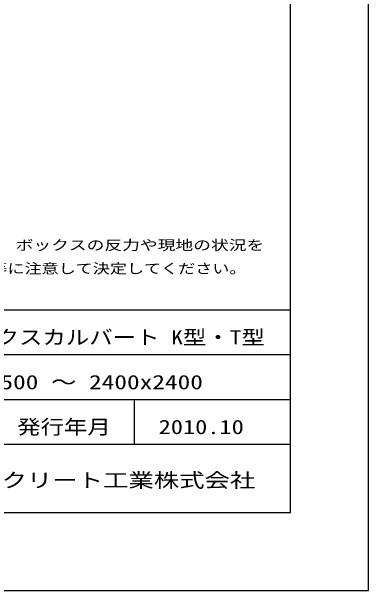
# Model space of a CAD drawing. Units: millimetres at full size; details may follow other scales. Extents: x 0 to 42050, y 0 to 29700.
# Drawn here: x 37478 to 42050, y 0 to 7425 of the extents above; entities that cross this region are included whole.
import ezdxf
from ezdxf.enums import TextEntityAlignment as Align

# ---------------------------------------------------------------- set-up
doc = ezdxf.new("R2010")
doc.units = ezdxf.units.MM
doc.layers.add('D-DOC', color=7, linetype='Continuous')
for name, color, linetype, lineweight in [('D-TTL', 2, 'Continuous', 25), ('D-TTL-FRAM', 2, 'Continuous', 25), ('D-TTL-LINE', 7, 'Continuous', 25), ('D-TTL-TXT', 7, 'Continuous', 25)]:
    doc.layers.add(name, color=color, linetype=linetype, lineweight=lineweight)
doc.styles.add('ＭＳ ゴシック', font='')
doc.styles.get('ＭＳ ゴシック').set_extended_font_data('MS Gothic')

msp = doc.modelspace()

# ---------------------------------------------------------------- linework, layer by layer
at = {"layer": 'D-TTL'}
for points in [[(0, 0), (42050, 0), (42050, 29700), (0, 29700)], [(1000, 1000), (41050, 1000), (41050, 28700), (1000, 28700)]]:
    msp.add_lwpolyline(points, close=True, dxfattribs=at)
at = {"layer": 'D-TTL-FRAM'}
msp.add_line((34800, 3600), (41050, 3600), dxfattribs=at)
at = {"layer": 'D-TTL-LINE'}
for p, q in [((34800, 3025), (41050, 3025)), ((34800, 2450), (41050, 2450)), ((39050, 2450), (39050, 1875)), ((34800, 1875), (41050, 1875))]:
    msp.add_line(p, q, dxfattribs=at)

# ---------------------------------------------------------------- texts
at = {"layer": 'D-DOC', "style": 'ＭＳ ゴシック'}
for s, width, p in [('※基礎の形状は参考です。ボックスの反力や現地の状況を', 1.3, (34800, 4326.667)), ('\u3000確認し、適用する指針等に注意して決定してください。', 1.25, (34800, 4026.667))]:
    msp.add_text(s, height=128.3, dxfattribs=dict(at, width=width)).set_placement(p, align=Align.BOTTOM_LEFT)
at = {"layer": 'D-TTL-TXT', "style": 'ＭＳ ゴシック'}
for s, width, p in [('DCJボックスカルバート K型・T型', 1.2, (36225, 3100)), ('2300x1500 ～ 2400x2400', 1.3, (36362.5, 2525)), ('2010.10', 1.25, (39362.5, 1950)), ('昭和コンクリート工業株式会社', 1.3, (36050, 1266.667))]:
    msp.add_text(s, height=183.3, dxfattribs=dict(at, width=width)).set_placement(p, align=Align.BOTTOM_LEFT)
at = {"layer": 'D-TTL-TXT', "style": 'ＭＳ ゴシック', "width": 1.2}
msp.add_text('発行年月', height=183.3, dxfattribs=at).set_placement((38150, 1950), align=Align.BOTTOM_CENTER)

doc.saveas('drawing.dxf')
